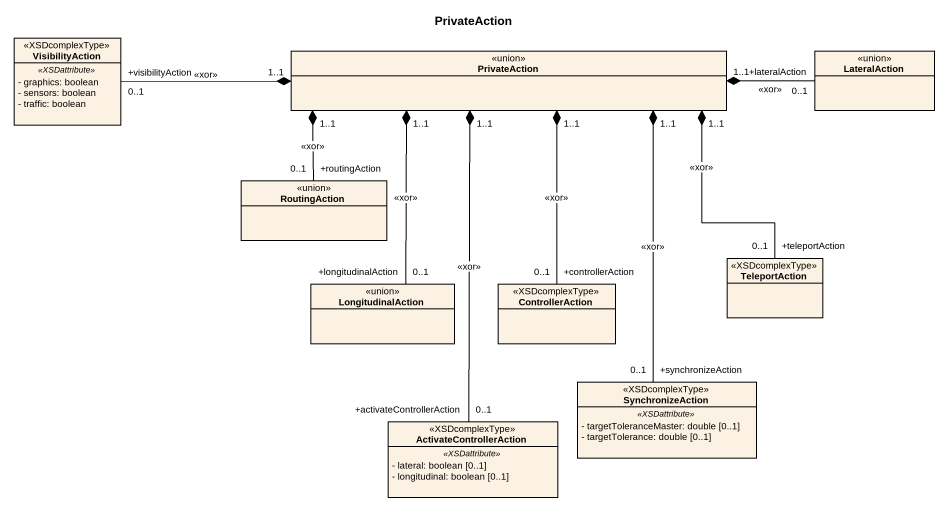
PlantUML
@startuml
title PrivateAction
hide circle
hide empty members
skinparam classAttributeIconSize 0
class VisibilityAction <<XSDcomplexType>> {
  .. <<XSDattribute>> ..
  - graphics: boolean
  - sensors: boolean
  - traffic: boolean
}
class PrivateAction <<union>>
class LateralAction <<union>>
class RoutingAction <<union>>
class LongitudinalAction <<union>>
class ControllerAction <<XSDcomplexType>>
class TeleportAction <<XSDcomplexType>>
class SynchronizeAction <<XSDcomplexType>> {
  .. <<XSDattribute>> ..
  - targetToleranceMaster: double [0..1]
  - targetTolerance: double [0..1]
}
class ActivateControllerAction <<XSDcomplexType>> {
  .. <<XSDattribute>> ..
  - lateral: boolean [0..1]
  - longitudinal: boolean [0..1]
}
PrivateAction "1..1" *-left- "+visibilityAction\n0..1" VisibilityAction : <<xor>>
PrivateAction "1..1" *-right- "+lateralAction\n0..1" LateralAction : <<xor>>
PrivateAction "1..1" *-- "+routingAction\n0..1" RoutingAction : <<xor>>
PrivateAction "1..1" *-- "+longitudinalAction\n0..1" LongitudinalAction : <<xor>>
PrivateAction "1..1" *-- "+controllerAction\n0..1" ControllerAction : <<xor>>
PrivateAction "1..1" *-- "+teleportAction\n0..1" TeleportAction : <<xor>>
PrivateAction "1..1" *-- "+synchronizeAction\n0..1" SynchronizeAction : <<xor>>
PrivateAction "1..1" *-- "+activateControllerAction\n0..1" ActivateControllerAction : <<xor>>
@enduml
